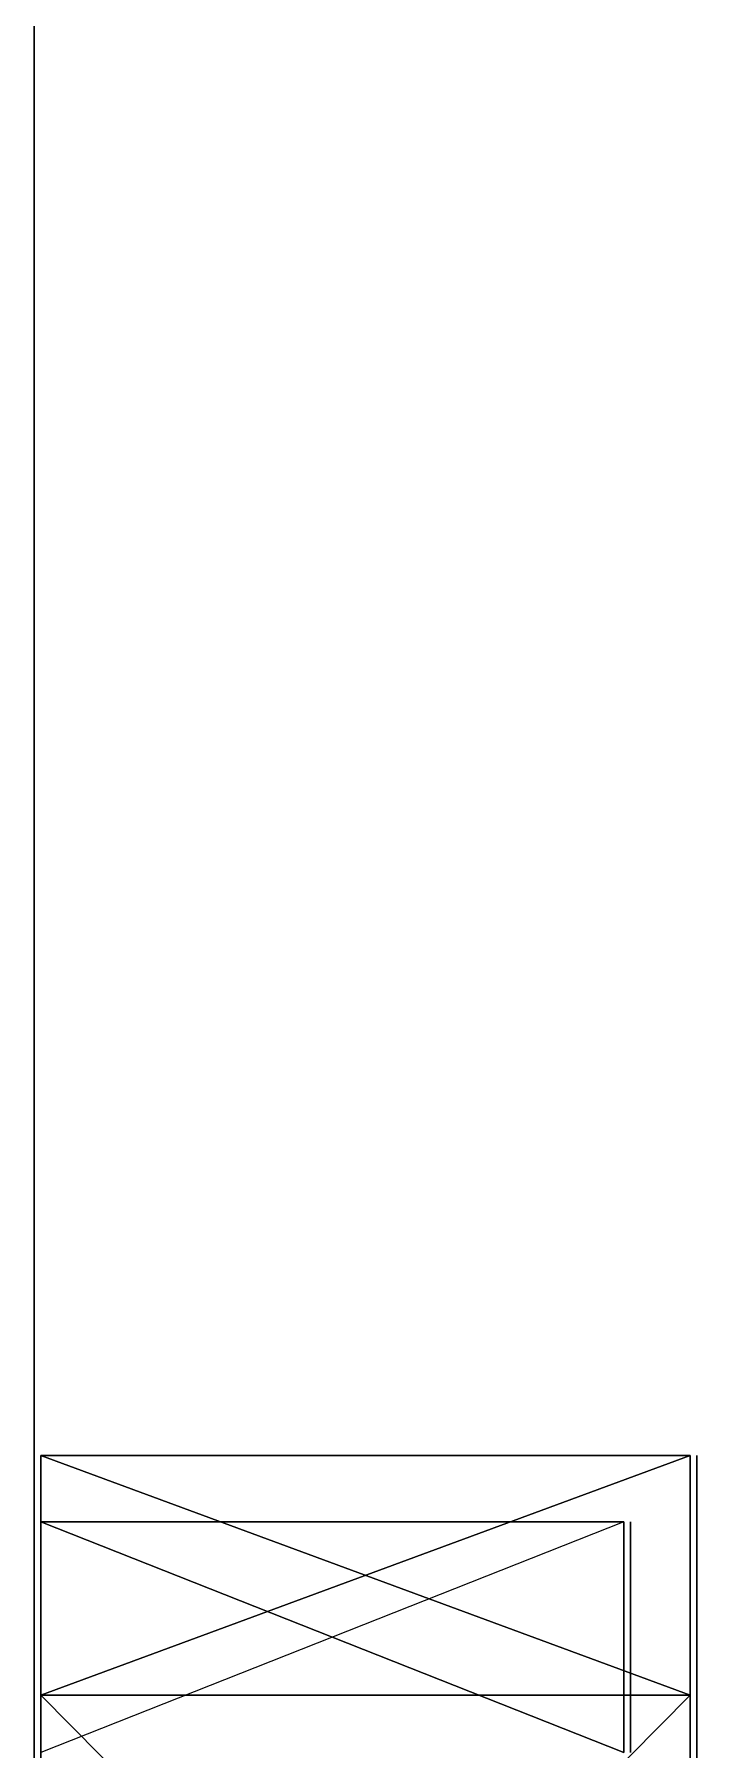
# Model space of a CAD drawing. Header units: millimetres. Extents: x -5300 to 98858, y -5196 to 93886.
# Drawn here: x 3050 to 3060, y 44870.56 to 44896.45 of the extents above; entities that cross this region are included whole.
import ezdxf

# ---------------------------------------------------------------- set-up
doc = ezdxf.new("R2010")
doc.units = ezdxf.units.MM
doc.layers.add('Двери', color=7, linetype='Continuous', lineweight=18, true_color=0x7f7f7f)

# ---------------------------------------------------------------- blocks, each defined once
blk = doc.blocks.new('Дн-9 193108 - Дн-9-247982-Подвал')
at = {"layer": 'Двери', "color": 254, "true_color": 0xd4d4d4}
for p, q in [((3050, 44010), (3050, 45490)), ((3050, 45490), (3050, 44010)), ((3050, 44010), (3050, 45490)), ((3050, 45490), (3050, 44010)), ((3050, 44818), (3050, 44898)), ((3050, 44898), (3050, 44818)), ((3050, 44818), (3050, 44898)), ((3050, 44898), (3050, 44818)), ((3050, 44898), (3050, 43998)), ((3050, 43998), (3050, 44898)), ((3050, 44898), (3050, 44818)), ((3050, 44818), (3050, 44898)), ((3050, 44818), (3050, 44898)), ((3050, 44898), (3050, 43998)), ((3050, 43998), (3050, 44898)), ((3050, 44898), (3050, 44818)), ((3050.1, 44871.382), (3050.1, 44875)), ((3050.1, 44875), (3050.1, 44871.382)), ((3059.9, 44875), (3050.1, 44875)), ((3059.9, 44871.382), (3050.1, 44875)), ((3059.9, 44875), (3050.1, 44871.382)), ((3050.1, 44871.382), (3050.1, 44875)), ((3050.1, 44875), (3050.1, 44871.382)), ((3050.1, 44875), (3059.9, 44875)), ((3050.1, 44871.382), (3059.9, 44875)), ((3050.1, 44875), (3059.9, 44871.382)), ((3059.9, 44871.382), (3059.9, 44875)), ((3059.9, 44875), (3059.9, 44871.382)), ((3059.9, 44871.382), (3059.9, 44875)), ((3059.9, 44875), (3059.9, 44871.382)), ((3060, 44871.382), (3060, 44875)), ((3060, 44875), (3060, 44871.382)), ((3060, 44871.382), (3060, 44875)), ((3060, 44875), (3060, 44871.382)), ((3060, 44861.499), (3060, 44875)), ((3060, 44875), (3060, 44861.499)), ((3050, 44871.298), (3050, 44874.898)), ((3050, 44874.898), (3050, 44871.298)), ((3050, 44870.605), (3050, 44874.898)), ((3050, 44874.898), (3050, 44874.098)), ((3050, 44874.898), (3050, 44870.605)), ((3050, 44871.298), (3050, 44874.898)), ((3050, 44874.898), (3050, 44871.298)), ((3050, 44870.605), (3050, 44874.898)), ((3050, 44874.098), (3050, 44874.898)), ((3050, 44874.898), (3050, 44870.605)), ((3050, 44870.605), (3050, 44874.098)), ((3050, 44874.098), (3050, 44870.605)), ((3050, 44870.605), (3050, 44874.098)), ((3050, 44874.098), (3050, 44870.605)), ((3050.1, 44870.517), (3050.1, 44874)), ((3050.1, 44874), (3050.1, 44870.517)), ((3050.1, 44874), (3058.9, 44874)), ((3058.9, 44870.517), (3050.1, 44874)), ((3050.1, 44874), (3058.9, 44870.517)), ((3050.1, 44870.517), (3050.1, 44874)), ((3050.1, 44874), (3050.1, 44870.517)), ((3058.9, 44874), (3050.1, 44874)), ((3058.9, 44870.517), (3050.1, 44874)), ((3058.9, 44874), (3050.1, 44870.517)), ((3058.9, 44870.517), (3058.9, 44874)), ((3058.9, 44874), (3058.9, 44870.517)), ((3058.9, 44870.517), (3058.9, 44874)), ((3058.9, 44874), (3058.9, 44870.517)), ((3059, 44870.517), (3059, 44874)), ((3059, 44874), (3059, 44870.517)), ((3059, 44870.517), (3059, 44874)), ((3059, 44874), (3059, 44870.517)), ((3050.1, 44861.499), (3050.1, 44871.382)), ((3050.1, 44861.499), (3050.1, 44871.382)), ((3050.1, 44861.499), (3059.9, 44871.382)), ((3059.9, 44861.499), (3050.1, 44871.382)), ((3059.9, 44871.382), (3050.1, 44871.382)), ((3059.9, 44871.382), (3050.1, 44871.382)), ((3050.1, 44861.499), (3050.1, 44871.382)), ((3050.1, 44871.382), (3050.1, 44861.499)), ((3050.1, 44861.499), (3059.9, 44871.382)), ((3050.1, 44871.382), (3059.9, 44871.382)), ((3050.1, 44871.382), (3059.9, 44871.382)), ((3050.1, 44871.382), (3059.9, 44861.499)), ((3059.9, 44861.499), (3059.9, 44871.382)), ((3059.9, 44861.499), (3059.9, 44871.382)), ((3059.9, 44861.499), (3059.9, 44871.382)), ((3059.9, 44871.382), (3059.9, 44861.499)), ((3060, 44861.499), (3060, 44871.382)), ((3060, 44871.382), (3060, 44861.499)), ((3060, 44871.382), (3060, 44871.382)), ((3060, 44871.382), (3060, 44861.499)), ((3060, 44861.499), (3060, 44871.382)), ((3060, 44871.382), (3060, 44861.499)), ((3050, 44861.448), (3050, 44871.298)), ((3050, 44861.448), (3050, 44871.298)), ((3050, 44871.298), (3050, 44870.605)), ((3050, 44871.298), (3050, 44870.605)), ((3050, 44861.448), (3050, 44871.298)), ((3050, 44871.298), (3050, 44861.448)), ((3050, 44870.605), (3050, 44871.298)), ((3050, 44870.605), (3050, 44871.298)), ((3050, 44861.048), (3050, 44870.605)), ((3050, 44861.048), (3050, 44870.605)), ((3050, 44861.448), (3050, 44870.605)), ((3050, 44861.448), (3050, 44870.605)), ((3050, 44861.048), (3050, 44870.605)), ((3050, 44870.605), (3050, 44861.048)), ((3050, 44861.448), (3050, 44870.605)), ((3050, 44870.605), (3050, 44861.448))]:
    blk.add_line(p, q, dxfattribs=at)
blk = doc.blocks.new('Дн-9 193108 - Дн-9 193108-247986-Подвал')
blk.add_blockref('Дн-9 193108 - Дн-9-247982-Подвал', (0, 0))

msp = doc.modelspace()

# ---------------------------------------------------------------- block references
at = {"layer": 'Двери', "color": 254, "true_color": 0xd4d4d4}
msp.add_blockref('Дн-9 193108 - Дн-9 193108-247986-Подвал', (0, 0), dxfattribs=at)

doc.saveas('drawing.dxf')
